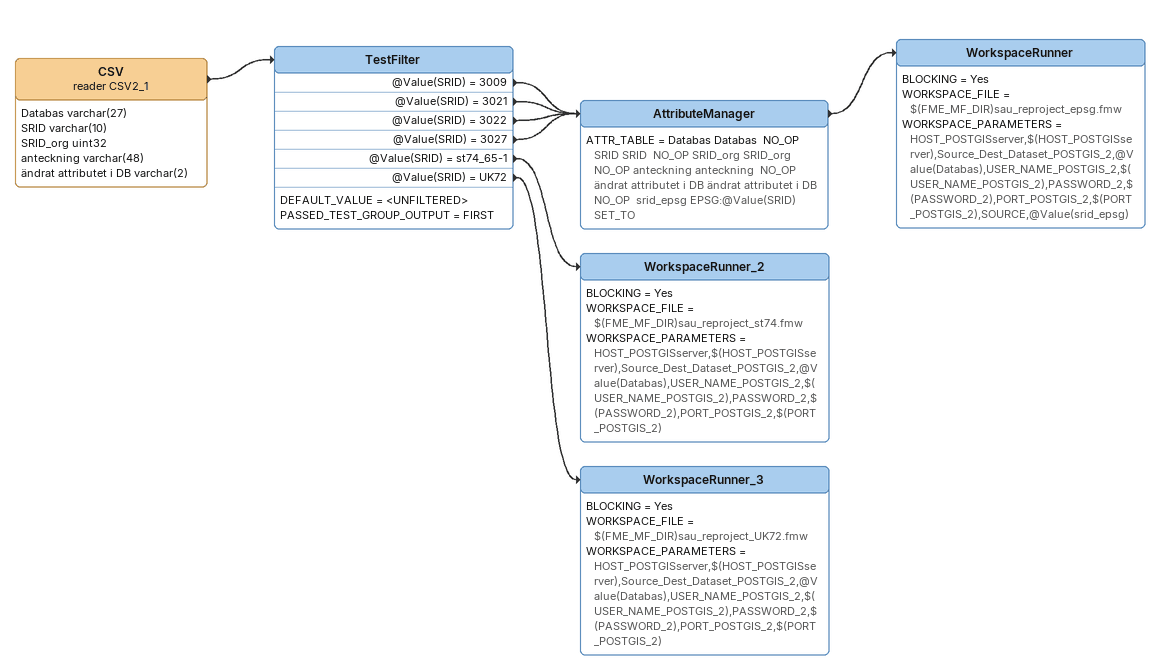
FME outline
CSV (reader CSV2_1)
    attributes: Databas varchar(27), SRID varchar(10), SRID_org uint32, anteckning varchar(48), ändrat attributet i DB varchar(2)
    -> TestFilter
TestFilter
    DEFAULT_VALUE = <UNFILTERED>
    PASSED_TEST_GROUP_OUTPUT = FIRST
    @Value(SRID) = 3009 -> AttributeManager
    @Value(SRID) = 3021 -> AttributeManager
    @Value(SRID) = 3022 -> AttributeManager
    @Value(SRID) = 3027 -> AttributeManager
    @Value(SRID) = st74_65-1 -> WorkspaceRunner_2
    @Value(SRID) = UK72 -> WorkspaceRunner_3
AttributeManager
    ATTR_TABLE = Databas Databas  NO_OP SRID SRID  NO_OP SRID_org SRID_org  NO_OP anteckning anteckning  NO_OP ändrat attributet i DB ändrat attributet i DB  NO_OP  srid_epsg EPSG:@Value(SRID) SET_TO
    -> WorkspaceRunner
WorkspaceRunner
    BLOCKING = Yes
    WORKSPACE_FILE = $(FME_MF_DIR)sau_reproject_epsg.fmw
    WORKSPACE_PARAMETERS = HOST_POSTGISserver,$(HOST_POSTGISserver),Source_Dest_Dataset_POSTGIS_2,@Value(Databas),USER_NAME_POSTGIS_2,$(USER_NAME_POSTGIS_2),PASSWORD_2,$(PASSWORD_2),PORT_POSTGIS_2,$(PORT_POSTGIS_2),SOURCE,@Value(srid_epsg)
WorkspaceRunner_2
    BLOCKING = Yes
    WORKSPACE_FILE = $(FME_MF_DIR)sau_reproject_st74.fmw
    WORKSPACE_PARAMETERS = HOST_POSTGISserver,$(HOST_POSTGISserver),Source_Dest_Dataset_POSTGIS_2,@Value(Databas),USER_NAME_POSTGIS_2,$(USER_NAME_POSTGIS_2),PASSWORD_2,$(PASSWORD_2),PORT_POSTGIS_2,$(PORT_POSTGIS_2)
WorkspaceRunner_3
    BLOCKING = Yes
    WORKSPACE_FILE = $(FME_MF_DIR)sau_reproject_UK72.fmw
    WORKSPACE_PARAMETERS = HOST_POSTGISserver,$(HOST_POSTGISserver),Source_Dest_Dataset_POSTGIS_2,@Value(Databas),USER_NAME_POSTGIS_2,$(USER_NAME_POSTGIS_2),PASSWORD_2,$(PASSWORD_2),PORT_POSTGIS_2,$(PORT_POSTGIS_2)
